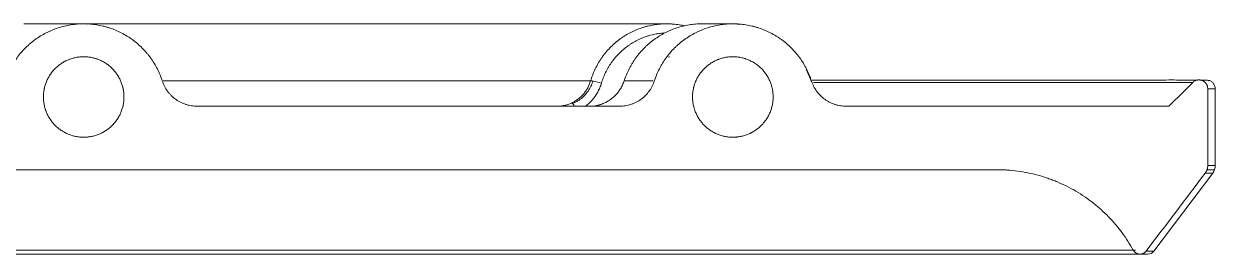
# Model space of a CAD drawing. Header units: millimetres. Extents: x -461 to 2810, y 2853 to 3908.
# Drawn here: x 1904.4 to 2002.1, y 3106.5 to 3125.4 of the extents above; entities that cross this region are included whole.
import ezdxf

# ---------------------------------------------------------------- set-up
doc = ezdxf.new("R2010")
doc.units = ezdxf.units.MM
doc.layers.add('粗实线层', color=7, linetype='Continuous', lineweight=35)

msp = doc.modelspace()

# ---------------------------------------------------------------- linework, layer by layer
at = {"layer": '粗实线层', "lineweight": 20}
for p, q in [((1909.364, 3125.437), (1909.357, 3125.437)), ((1962.574, 3125.437), (1962.57, 3125.437)), ((1915.795, 3120.752), (1915.798, 3120.752)), ((1969.007, 3120.752), (1969.01, 3120.752)), ((2000.258, 3120.622), (2000.259, 3120.622)), ((2001.494, 3120.111), (2001.494, 3120.111)), ((2001.494, 3120.111), (2001.494, 3113.807)), ((2002.102, 3113.807), (2002.102, 3120.207)), ((1918.65, 3118.674), (1953.281, 3118.674)), ((1971.862, 3118.674), (1998.305, 3118.674)), ((1984.208, 3113.467), (1771.005, 3113.467)), ((2001.431, 3113.467), (2002.043, 3113.467)), ((2002.102, 3113.807), (2001.496, 3113.807)), ((1997.073, 3106.794), (2001.897, 3113.196)), ((2001.897, 3113.196), (2001.288, 3113.196)), ((1603.596, 3106.541), (1995.94, 3106.541)), ((1995.56, 3106.871), (1798.902, 3106.871)), ((1996.566, 3106.541), (1995.94, 3106.541)), ((1996.45, 3106.794), (1997.073, 3106.794))]:
    msp.add_line(p, q, dxfattribs=at)
for centre, radius, start, end in [((2001.086, 3113.807), 1.016, 323, 0), ((1996.566, 3107.176), 0.635, 270, 323)]:
    msp.add_arc(centre, radius, start, end, dxfattribs=at)
for centre, major_axis, ratio, start_param, end_param in [((1951.636, 3120.506), (-0.767, 0.229), 0.12494, 4.542935, 6.021942), ((1949.658, 3118.209), (-0.336, 0.726), 0.207973, 5.307439, 6.169922)]:
    msp.add_ellipse(centre, major_axis=major_axis, ratio=ratio, start_param=start_param, end_param=end_param, dxfattribs=at)
for points, knots in [([(1902.924, 3120.752), (1902.979, 3120.922), (1903.102, 3121.257), (1903.251, 3121.581), (1903.352, 3121.78), (1903.373, 3121.82), (1903.415, 3121.899), (1903.479, 3122.016), (1903.546, 3122.131), (1903.685, 3122.358), (1903.882, 3122.652), (1904.209, 3123.067), (1904.48, 3123.36), (1904.639, 3123.517), (1904.703, 3123.578), (1904.736, 3123.609), (1904.834, 3123.7), (1904.901, 3123.759), (1905.103, 3123.932), (1905.381, 3124.151), (1905.821, 3124.445), (1906.13, 3124.618), (1906.367, 3124.739), (1906.447, 3124.778), (1906.569, 3124.834), (1906.61, 3124.852), (1906.692, 3124.888), (1906.733, 3124.906), (1906.939, 3124.991), (1907.271, 3125.113), (1907.781, 3125.257), (1908.127, 3125.326), (1908.39, 3125.367), (1908.478, 3125.379), (1908.654, 3125.4), (1908.743, 3125.409), (1909.011, 3125.43), (1909.188, 3125.437), (1909.543, 3125.436), (1909.896, 3125.422), (1910.421, 3125.36), (1910.769, 3125.29), (1911.029, 3125.228), (1911.116, 3125.205), (1911.288, 3125.156), (1911.373, 3125.13), (1911.626, 3125.048), (1911.957, 3124.925), (1912.438, 3124.703), (1912.747, 3124.53), (1912.974, 3124.39), (1913.049, 3124.342), (1913.16, 3124.268), (1913.197, 3124.242), (1913.27, 3124.191), (1913.307, 3124.165), (1913.486, 3124.034), (1913.764, 3123.814), (1914.152, 3123.455), (1914.392, 3123.195), (1914.565, 3122.992), (1914.649, 3122.889), (1914.731, 3122.783), (1914.784, 3122.712), (1914.811, 3122.676), (1914.942, 3122.495), (1915.139, 3122.199), (1915.397, 3121.737), (1915.618, 3121.255), (1915.74, 3120.922), (1915.795, 3120.752)], [0, 0, 0, 0, 0.03125, 0.0625, 0.0625, 0.070312, 0.070312, 0.078125, 0.09375, 0.09375, 0.125, 0.15625, 0.1875, 0.195313, 0.195313, 0.203125, 0.203125, 0.21875, 0.21875, 0.25, 0.28125, 0.3125, 0.3125, 0.328125, 0.328125, 0.335937, 0.335937, 0.34375, 0.34375, 0.375, 0.40625, 0.4375, 0.4375, 0.453125, 0.453125, 0.46875, 0.46875, 0.5, 0.5, 0.53125, 0.5625, 0.59375, 0.59375, 0.609375, 0.609375, 0.625, 0.625, 0.65625, 0.6875, 0.71875, 0.71875, 0.734375, 0.734375, 0.742188, 0.742188, 0.75, 0.75, 0.78125, 0.8125, 0.84375, 0.84375, 0.859375, 0.867188, 0.867188, 0.875, 0.875, 0.90625, 0.9375, 0.96875, 1, 1, 1, 1]), ([(1909.087, 3125.437), (1908.943, 3125.437), (1908.527, 3125.437), (1907.523, 3125.437), (1906.166, 3125.437), (1905.034, 3125.437), (1904.447, 3125.437)], [0, 0, 0, 0, 0.245652, 0.505516, 0.766523, 1, 1, 1, 1]), ([(1957.074, 3125.437), (1956.344, 3125.437), (1954.552, 3125.437), (1951.162, 3125.437), (1947.109, 3125.437), (1942.272, 3125.437), (1936.631, 3125.437), (1930.224, 3125.437), (1923.807, 3125.437), (1917.529, 3125.437), (1912.792, 3125.437), (1910.188, 3125.437), (1909.648, 3125.437)], [0, 0, 0, 0, 0.095671, 0.210526, 0.319961, 0.423972, 0.554146, 0.674447, 0.784749, 0.885215, 0.976375, 1, 1, 1, 1]), ([(1950.903, 3120.752), (1950.954, 3120.923), (1951.069, 3121.257), (1951.278, 3121.74), (1951.443, 3122.05), (1951.575, 3122.277), (1951.644, 3122.39), (1951.716, 3122.5), (1951.765, 3122.574), (1951.79, 3122.61), (1951.916, 3122.791), (1952.127, 3123.071), (1952.474, 3123.46), (1952.85, 3123.82), (1953.12, 3124.041), (1953.295, 3124.172), (1953.331, 3124.198), (1953.402, 3124.249), (1953.509, 3124.325), (1953.618, 3124.397), (1953.839, 3124.536), (1954.139, 3124.708), (1954.607, 3124.93), (1954.931, 3125.052), (1955.138, 3125.121), (1955.18, 3125.134), (1955.263, 3125.16), (1955.305, 3125.173), (1955.431, 3125.209), (1955.515, 3125.231), (1955.769, 3125.293), (1956.108, 3125.362), (1956.623, 3125.423), (1956.969, 3125.437), (1957.23, 3125.436), (1957.317, 3125.435), (1957.449, 3125.429), (1957.493, 3125.427), (1957.58, 3125.421), (1957.798, 3125.406), (1958.16, 3125.361), (1958.473, 3125.3), (1958.615, 3125.267)], [0, 0, 0, 0, 0.053076, 0.106151, 0.159227, 0.159227, 0.185765, 0.199034, 0.199034, 0.212303, 0.212303, 0.265379, 0.318454, 0.37153, 0.424606, 0.424606, 0.437875, 0.437875, 0.451144, 0.477682, 0.477682, 0.530757, 0.583833, 0.636909, 0.636909, 0.650178, 0.650178, 0.663447, 0.663447, 0.689985, 0.689985, 0.74306, 0.796136, 0.849212, 0.849212, 0.87575, 0.87575, 0.889019, 0.889019, 0.902288, 0.955363, 1, 1, 1, 1]), ([(1960.001, 3125.436), (1959.922, 3125.436), (1959.843, 3125.435), (1959.676, 3125.428), (1959.588, 3125.423), (1959.326, 3125.402), (1958.98, 3125.36), (1958.47, 3125.257), (1958.135, 3125.161), (1957.803, 3125.052), (1957.639, 3124.99), (1957.394, 3124.888), (1957.314, 3124.852), (1957.154, 3124.777), (1957.076, 3124.739), (1956.842, 3124.618), (1956.538, 3124.445), (1956.103, 3124.151), (1955.827, 3123.932), (1955.659, 3123.787), (1955.626, 3123.757), (1955.56, 3123.698), (1955.527, 3123.668), (1955.429, 3123.577), (1955.366, 3123.515), (1955.179, 3123.327), (1954.941, 3123.067), (1954.615, 3122.652), (1954.419, 3122.357), (1954.28, 3122.13), (1954.235, 3122.053), (1954.17, 3121.936), (1954.148, 3121.897), (1954.106, 3121.818), (1954.003, 3121.621), (1953.835, 3121.257), (1953.71, 3120.922), (1953.654, 3120.752)], [0, 0, 0, 0, 0.028426, 0.028426, 0.059767, 0.059767, 0.12245, 0.185132, 0.247814, 0.247814, 0.310496, 0.310496, 0.341837, 0.341837, 0.373178, 0.373178, 0.43586, 0.498543, 0.561225, 0.561225, 0.576895, 0.576895, 0.592566, 0.592566, 0.623907, 0.623907, 0.686589, 0.749271, 0.811953, 0.811953, 0.843295, 0.843295, 0.858965, 0.858965, 0.874636, 0.937318, 1, 1, 1, 1]), ([(1956.136, 3120.752), (1956.191, 3120.922), (1956.314, 3121.257), (1956.463, 3121.581), (1956.565, 3121.78), (1956.585, 3121.82), (1956.627, 3121.899), (1956.691, 3122.016), (1956.759, 3122.131), (1956.898, 3122.358), (1957.094, 3122.652), (1957.421, 3123.067), (1957.692, 3123.36), (1957.851, 3123.517), (1957.915, 3123.578), (1957.948, 3123.609), (1958.046, 3123.7), (1958.113, 3123.759), (1958.316, 3123.932), (1958.594, 3124.151), (1959.034, 3124.445), (1959.342, 3124.618), (1959.58, 3124.739), (1959.66, 3124.778), (1959.781, 3124.834), (1959.822, 3124.852), (1959.904, 3124.888), (1959.945, 3124.906), (1960.151, 3124.991), (1960.484, 3125.113), (1960.993, 3125.257), (1961.34, 3125.326), (1961.602, 3125.367), (1961.69, 3125.379), (1961.867, 3125.4), (1961.956, 3125.409), (1962.223, 3125.43), (1962.401, 3125.437), (1962.755, 3125.436), (1963.108, 3125.422), (1963.634, 3125.36), (1963.982, 3125.29), (1964.242, 3125.228), (1964.328, 3125.205), (1964.5, 3125.156), (1964.585, 3125.13), (1964.838, 3125.048), (1965.17, 3124.925), (1965.65, 3124.703), (1965.959, 3124.53), (1966.186, 3124.39), (1966.261, 3124.342), (1966.373, 3124.268), (1966.409, 3124.242), (1966.483, 3124.191), (1966.519, 3124.165), (1966.699, 3124.034), (1966.977, 3123.814), (1967.365, 3123.455), (1967.604, 3123.195), (1967.777, 3122.992), (1967.861, 3122.889), (1967.943, 3122.783), (1967.997, 3122.712), (1968.023, 3122.676), (1968.154, 3122.495), (1968.351, 3122.199), (1968.609, 3121.737), (1968.83, 3121.255), (1968.952, 3120.922), (1969.007, 3120.752)], [0, 0, 0, 0, 0.03125, 0.0625, 0.0625, 0.070312, 0.070312, 0.078125, 0.09375, 0.09375, 0.125, 0.15625, 0.1875, 0.195312, 0.195312, 0.203125, 0.203125, 0.21875, 0.21875, 0.25, 0.28125, 0.3125, 0.3125, 0.328125, 0.328125, 0.335937, 0.335937, 0.34375, 0.34375, 0.375, 0.40625, 0.4375, 0.4375, 0.453125, 0.453125, 0.46875, 0.46875, 0.5, 0.5, 0.53125, 0.5625, 0.59375, 0.59375, 0.609375, 0.609375, 0.625, 0.625, 0.65625, 0.6875, 0.71875, 0.71875, 0.734375, 0.734375, 0.742187, 0.742187, 0.75, 0.75, 0.78125, 0.8125, 0.84375, 0.84375, 0.859375, 0.867187, 0.867187, 0.875, 0.875, 0.90625, 0.9375, 0.96875, 1, 1, 1, 1]), ([(1956.935, 3124.681), (1956.904, 3124.679), (1956.721, 3124.666), (1956.388, 3124.627), (1956.088, 3124.567), (1955.864, 3124.512), (1955.79, 3124.492), (1955.678, 3124.46), (1955.641, 3124.449), (1955.567, 3124.427), (1955.384, 3124.368), (1955.061, 3124.246), (1954.648, 3124.051), (1954.383, 3123.899), (1954.188, 3123.777), (1954.092, 3123.713), (1953.997, 3123.647), (1953.934, 3123.602), (1953.903, 3123.579), (1953.748, 3123.463), (1953.509, 3123.268), (1953.177, 3122.951), (1952.872, 3122.607), (1952.685, 3122.361), (1952.574, 3122.201), (1952.552, 3122.169), (1952.509, 3122.104), (1952.446, 3122.006), (1952.385, 3121.907), (1952.268, 3121.706), (1952.124, 3121.433), (1951.939, 3121.007), (1951.838, 3120.712), (1951.793, 3120.562)], [0, 0, 0, 0, 0.01319, 0.078978, 0.144765, 0.144765, 0.177659, 0.177659, 0.194105, 0.194105, 0.210552, 0.27634, 0.342127, 0.407914, 0.407914, 0.440808, 0.457255, 0.457255, 0.473702, 0.473702, 0.539489, 0.605276, 0.671063, 0.736851, 0.736851, 0.753298, 0.753298, 0.769744, 0.802638, 0.802638, 0.868425, 0.934213, 1, 1, 1, 1]), ([(1906.054, 3119.436), (1906.054, 3119.545), (1906.065, 3119.762), (1906.097, 3119.977), (1906.124, 3120.11), (1906.129, 3120.137), (1906.141, 3120.19), (1906.16, 3120.269), (1906.182, 3120.348), (1906.229, 3120.502), (1906.302, 3120.705), (1906.394, 3120.9), (1906.471, 3121.043), (1906.498, 3121.09), (1906.54, 3121.16), (1906.554, 3121.183), (1906.583, 3121.229), (1906.598, 3121.252), (1906.673, 3121.364), (1906.802, 3121.537), (1907.019, 3121.776), (1907.18, 3121.922), (1907.348, 3122.06), (1907.436, 3122.124), (1907.615, 3122.244), (1907.8, 3122.354), (1908.019, 3122.458), (1908.145, 3122.508), (1908.196, 3122.528), (1908.221, 3122.537), (1908.298, 3122.564), (1908.35, 3122.581), (1908.505, 3122.628), (1908.714, 3122.68), (1908.927, 3122.712), (1909.088, 3122.728), (1909.169, 3122.733), (1909.251, 3122.736), (1909.305, 3122.738), (1909.332, 3122.738), (1909.468, 3122.738), (1909.576, 3122.732), (1909.791, 3122.711), (1910.003, 3122.679), (1910.239, 3122.62), (1910.369, 3122.579), (1910.42, 3122.562), (1910.446, 3122.553), (1910.523, 3122.525), (1910.573, 3122.506), (1910.723, 3122.444), (1910.918, 3122.351), (1911.102, 3122.241), (1911.237, 3122.151), (1911.281, 3122.119), (1911.368, 3122.055), (1911.411, 3122.021), (1911.537, 3121.917), (1911.697, 3121.772), (1911.914, 3121.533), (1912.042, 3121.359), (1912.118, 3121.246), (1912.133, 3121.223), (1912.162, 3121.177), (1912.205, 3121.108), (1912.244, 3121.037), (1912.321, 3120.894), (1912.412, 3120.7), (1912.485, 3120.497), (1912.532, 3120.342), (1912.546, 3120.289), (1912.566, 3120.21), (1912.573, 3120.184), (1912.584, 3120.13), (1912.59, 3120.104), (1912.616, 3119.971), (1912.648, 3119.757), (1912.658, 3119.543), (1912.658, 3119.327), (1912.653, 3119.219), (1912.639, 3119.083), (1912.636, 3119.056), (1912.63, 3119.002), (1912.619, 3118.922), (1912.605, 3118.842), (1912.573, 3118.683), (1912.521, 3118.475), (1912.448, 3118.272), (1912.386, 3118.122), (1912.364, 3118.072), (1912.317, 3117.973), (1912.293, 3117.925), (1912.216, 3117.782), (1912.105, 3117.597), (1911.977, 3117.424), (1911.874, 3117.299), (1911.821, 3117.238), (1911.766, 3117.178), (1911.728, 3117.139), (1911.709, 3117.119), (1911.613, 3117.023), (1911.452, 3116.878), (1911.193, 3116.686), (1910.985, 3116.561), (1910.864, 3116.498), (1910.816, 3116.474), (1910.791, 3116.462), (1910.717, 3116.427), (1910.668, 3116.405), (1910.518, 3116.343), (1910.315, 3116.271), (1910.106, 3116.218), (1909.947, 3116.187), (1909.867, 3116.173), (1909.786, 3116.162), (1909.732, 3116.155), (1909.705, 3116.152), (1909.57, 3116.139), (1909.354, 3116.129), (1909.032, 3116.145), (1908.818, 3116.176), (1908.658, 3116.208), (1908.605, 3116.22), (1908.5, 3116.247), (1908.448, 3116.261), (1908.292, 3116.308), (1908.09, 3116.381), (1907.895, 3116.473), (1907.752, 3116.549), (1907.705, 3116.576), (1907.635, 3116.618), (1907.612, 3116.632), (1907.566, 3116.661), (1907.543, 3116.676), (1907.43, 3116.752), (1907.257, 3116.88), (1907.018, 3117.097), (1906.873, 3117.257), (1906.786, 3117.362), (1906.769, 3117.384), (1906.736, 3117.427), (1906.686, 3117.491), (1906.64, 3117.558), (1906.55, 3117.692), (1906.439, 3117.877), (1906.347, 3118.072), (1906.285, 3118.222), (1906.265, 3118.272), (1906.238, 3118.349), (1906.229, 3118.375), (1906.212, 3118.427), (1906.204, 3118.453), (1906.165, 3118.582), (1906.112, 3118.791), (1906.081, 3119.004), (1906.059, 3119.219), (1906.054, 3119.327), (1906.054, 3119.436)], [0, 0, 0, 0, 0.015625, 0.03125, 0.03125, 0.035156, 0.035156, 0.039063, 0.046875, 0.046875, 0.0625, 0.078125, 0.078125, 0.085938, 0.085938, 0.089844, 0.089844, 0.09375, 0.09375, 0.109375, 0.125, 0.140625, 0.140625, 0.15625, 0.15625, 0.171875, 0.1875, 0.191406, 0.191406, 0.195313, 0.195313, 0.203125, 0.203125, 0.21875, 0.234375, 0.234375, 0.242188, 0.246094, 0.246094, 0.25, 0.25, 0.265625, 0.265625, 0.28125, 0.296875, 0.300781, 0.300781, 0.304688, 0.304688, 0.3125, 0.3125, 0.328125, 0.34375, 0.34375, 0.351563, 0.351563, 0.359375, 0.359375, 0.375, 0.390625, 0.40625, 0.40625, 0.410156, 0.410156, 0.414063, 0.421875, 0.421875, 0.4375, 0.453125, 0.453125, 0.460938, 0.460938, 0.464844, 0.464844, 0.46875, 0.46875, 0.484375, 0.5, 0.5, 0.515625, 0.515625, 0.519531, 0.519531, 0.523438, 0.53125, 0.53125, 0.546875, 0.5625, 0.5625, 0.570313, 0.570313, 0.578125, 0.578125, 0.59375, 0.609375, 0.609375, 0.617188, 0.621094, 0.621094, 0.625, 0.625, 0.640625, 0.65625, 0.671875, 0.675781, 0.675781, 0.679688, 0.679688, 0.6875, 0.6875, 0.703125, 0.71875, 0.71875, 0.726563, 0.730469, 0.730469, 0.734375, 0.734375, 0.75, 0.765625, 0.78125, 0.78125, 0.789063, 0.789063, 0.796875, 0.796875, 0.8125, 0.828125, 0.828125, 0.835938, 0.835938, 0.839844, 0.839844, 0.84375, 0.84375, 0.859375, 0.875, 0.890625, 0.890625, 0.894531, 0.894531, 0.898438, 0.90625, 0.90625, 0.921875, 0.9375, 0.9375, 0.945313, 0.945313, 0.949219, 0.949219, 0.953125, 0.953125, 0.96875, 0.984375, 0.984375, 1, 1, 1, 1]), ([(1906.054, 3119.436), (1906.054, 3119.327), (1906.059, 3119.219), (1906.081, 3119.004), (1906.112, 3118.791), (1906.165, 3118.582), (1906.204, 3118.453), (1906.212, 3118.427), (1906.229, 3118.375), (1906.238, 3118.349), (1906.265, 3118.272), (1906.285, 3118.222), (1906.347, 3118.072), (1906.439, 3117.877), (1906.55, 3117.692), (1906.64, 3117.558), (1906.686, 3117.491), (1906.736, 3117.427), (1906.769, 3117.384), (1906.786, 3117.362), (1906.873, 3117.257), (1907.018, 3117.097), (1907.257, 3116.88), (1907.43, 3116.752), (1907.543, 3116.676), (1907.566, 3116.661), (1907.612, 3116.632), (1907.635, 3116.618), (1907.705, 3116.576), (1907.752, 3116.549), (1907.895, 3116.473), (1908.09, 3116.381), (1908.292, 3116.308), (1908.448, 3116.261), (1908.5, 3116.247), (1908.605, 3116.22), (1908.658, 3116.208), (1908.818, 3116.176), (1909.032, 3116.145), (1909.354, 3116.129), (1909.57, 3116.139), (1909.705, 3116.152), (1909.732, 3116.155), (1909.786, 3116.162), (1909.867, 3116.173), (1909.947, 3116.187), (1910.106, 3116.218), (1910.315, 3116.271), (1910.518, 3116.343), (1910.668, 3116.405), (1910.717, 3116.427), (1910.791, 3116.462), (1910.816, 3116.474), (1910.864, 3116.498), (1910.985, 3116.561), (1911.193, 3116.686), (1911.452, 3116.878), (1911.613, 3117.023), (1911.709, 3117.119), (1911.728, 3117.139), (1911.766, 3117.178), (1911.821, 3117.238), (1911.874, 3117.299), (1911.977, 3117.424), (1912.105, 3117.597), (1912.216, 3117.782), (1912.293, 3117.925), (1912.317, 3117.973), (1912.364, 3118.072), (1912.386, 3118.122), (1912.448, 3118.272), (1912.521, 3118.475), (1912.573, 3118.683), (1912.605, 3118.842), (1912.619, 3118.922), (1912.63, 3119.002), (1912.636, 3119.056), (1912.639, 3119.083), (1912.653, 3119.219), (1912.658, 3119.327), (1912.658, 3119.543), (1912.648, 3119.757), (1912.616, 3119.971), (1912.59, 3120.104), (1912.584, 3120.13), (1912.573, 3120.184), (1912.566, 3120.21), (1912.546, 3120.289), (1912.532, 3120.342), (1912.485, 3120.497), (1912.412, 3120.7), (1912.321, 3120.894), (1912.244, 3121.037), (1912.205, 3121.108), (1912.162, 3121.177), (1912.133, 3121.223), (1912.118, 3121.246), (1912.042, 3121.359), (1911.914, 3121.533), (1911.697, 3121.772), (1911.537, 3121.917), (1911.411, 3122.021), (1911.368, 3122.055), (1911.281, 3122.119), (1911.237, 3122.151), (1911.102, 3122.241), (1910.918, 3122.351), (1910.723, 3122.444), (1910.573, 3122.506), (1910.523, 3122.525), (1910.446, 3122.553), (1910.42, 3122.562), (1910.369, 3122.579), (1910.239, 3122.62), (1910.003, 3122.679), (1909.791, 3122.711), (1909.576, 3122.732), (1909.468, 3122.738), (1909.332, 3122.738), (1909.305, 3122.738), (1909.251, 3122.736), (1909.169, 3122.733), (1909.088, 3122.728), (1908.927, 3122.712), (1908.714, 3122.68), (1908.505, 3122.628), (1908.35, 3122.581), (1908.298, 3122.564), (1908.221, 3122.537), (1908.196, 3122.528), (1908.145, 3122.508), (1908.019, 3122.458), (1907.8, 3122.354), (1907.615, 3122.244), (1907.436, 3122.124), (1907.348, 3122.06), (1907.18, 3121.922), (1907.019, 3121.776), (1906.802, 3121.537), (1906.673, 3121.364), (1906.598, 3121.252), (1906.583, 3121.229), (1906.554, 3121.183), (1906.54, 3121.16), (1906.498, 3121.09), (1906.471, 3121.043), (1906.394, 3120.9), (1906.302, 3120.705), (1906.229, 3120.502), (1906.182, 3120.348), (1906.16, 3120.269), (1906.141, 3120.19), (1906.129, 3120.137), (1906.124, 3120.11), (1906.097, 3119.977), (1906.065, 3119.762), (1906.054, 3119.545), (1906.054, 3119.436)], [0, 0, 0, 0, 0.015625, 0.015625, 0.03125, 0.046875, 0.046875, 0.050781, 0.050781, 0.054687, 0.054687, 0.0625, 0.0625, 0.078125, 0.09375, 0.09375, 0.101562, 0.105469, 0.105469, 0.109375, 0.109375, 0.125, 0.140625, 0.15625, 0.15625, 0.160156, 0.160156, 0.164062, 0.164062, 0.171875, 0.171875, 0.1875, 0.203125, 0.203125, 0.210937, 0.210937, 0.21875, 0.21875, 0.234375, 0.25, 0.265625, 0.265625, 0.269531, 0.269531, 0.273437, 0.28125, 0.28125, 0.296875, 0.3125, 0.3125, 0.320312, 0.320312, 0.324219, 0.324219, 0.328125, 0.34375, 0.359375, 0.375, 0.375, 0.378906, 0.378906, 0.382812, 0.390625, 0.390625, 0.40625, 0.421875, 0.421875, 0.429687, 0.429687, 0.4375, 0.4375, 0.453125, 0.46875, 0.46875, 0.476562, 0.480469, 0.480469, 0.484375, 0.484375, 0.5, 0.5, 0.515625, 0.53125, 0.53125, 0.535156, 0.535156, 0.539062, 0.539062, 0.546875, 0.546875, 0.5625, 0.578125, 0.578125, 0.585937, 0.589844, 0.589844, 0.59375, 0.59375, 0.609375, 0.625, 0.640625, 0.640625, 0.648437, 0.648437, 0.65625, 0.65625, 0.671875, 0.6875, 0.6875, 0.695312, 0.695312, 0.699219, 0.699219, 0.703125, 0.71875, 0.734375, 0.734375, 0.75, 0.75, 0.753906, 0.753906, 0.757812, 0.765625, 0.765625, 0.78125, 0.796875, 0.796875, 0.804687, 0.804687, 0.808594, 0.808594, 0.8125, 0.828125, 0.84375, 0.84375, 0.859375, 0.859375, 0.875, 0.890625, 0.90625, 0.90625, 0.910156, 0.910156, 0.914062, 0.914062, 0.921875, 0.921875, 0.9375, 0.953125, 0.953125, 0.960937, 0.964844, 0.964844, 0.96875, 0.96875, 0.984375, 1, 1, 1, 1]), ([(1959.262, 3119.436), (1959.262, 3119.545), (1959.273, 3119.762), (1959.305, 3119.977), (1959.332, 3120.11), (1959.338, 3120.137), (1959.35, 3120.19), (1959.368, 3120.269), (1959.39, 3120.348), (1959.437, 3120.502), (1959.51, 3120.705), (1959.602, 3120.9), (1959.679, 3121.043), (1959.706, 3121.09), (1959.748, 3121.16), (1959.762, 3121.183), (1959.791, 3121.229), (1959.806, 3121.252), (1959.882, 3121.364), (1960.01, 3121.537), (1960.227, 3121.776), (1960.388, 3121.922), (1960.557, 3122.06), (1960.644, 3122.124), (1960.823, 3122.244), (1961.008, 3122.354), (1961.227, 3122.458), (1961.353, 3122.508), (1961.404, 3122.528), (1961.43, 3122.537), (1961.507, 3122.564), (1961.558, 3122.581), (1961.713, 3122.628), (1961.923, 3122.68), (1962.135, 3122.712), (1962.297, 3122.728), (1962.377, 3122.733), (1962.459, 3122.736), (1962.513, 3122.738), (1962.541, 3122.738), (1962.677, 3122.738), (1962.785, 3122.732), (1962.999, 3122.711), (1963.212, 3122.679), (1963.447, 3122.62), (1963.577, 3122.579), (1963.629, 3122.562), (1963.654, 3122.553), (1963.731, 3122.525), (1963.782, 3122.506), (1963.931, 3122.444), (1964.126, 3122.351), (1964.31, 3122.241), (1964.445, 3122.151), (1964.489, 3122.119), (1964.577, 3122.055), (1964.62, 3122.021), (1964.746, 3121.917), (1964.905, 3121.772), (1965.122, 3121.533), (1965.251, 3121.359), (1965.326, 3121.246), (1965.341, 3121.223), (1965.37, 3121.177), (1965.413, 3121.108), (1965.453, 3121.037), (1965.529, 3120.894), (1965.621, 3120.7), (1965.693, 3120.497), (1965.74, 3120.342), (1965.755, 3120.289), (1965.774, 3120.21), (1965.781, 3120.184), (1965.793, 3120.13), (1965.798, 3120.104), (1965.825, 3119.971), (1965.856, 3119.757), (1965.866, 3119.543), (1965.866, 3119.327), (1965.861, 3119.219), (1965.848, 3119.083), (1965.845, 3119.056), (1965.838, 3119.002), (1965.827, 3118.922), (1965.813, 3118.842), (1965.781, 3118.683), (1965.729, 3118.475), (1965.656, 3118.272), (1965.594, 3118.122), (1965.572, 3118.072), (1965.525, 3117.973), (1965.501, 3117.925), (1965.424, 3117.782), (1965.313, 3117.597), (1965.185, 3117.424), (1965.082, 3117.299), (1965.029, 3117.238), (1964.974, 3117.178), (1964.936, 3117.139), (1964.917, 3117.119), (1964.821, 3117.023), (1964.66, 3116.878), (1964.401, 3116.686), (1964.193, 3116.561), (1964.072, 3116.498), (1964.024, 3116.474), (1963.999, 3116.462), (1963.925, 3116.427), (1963.876, 3116.405), (1963.726, 3116.343), (1963.523, 3116.271), (1963.314, 3116.218), (1963.156, 3116.187), (1963.076, 3116.173), (1962.995, 3116.162), (1962.941, 3116.155), (1962.914, 3116.152), (1962.778, 3116.139), (1962.562, 3116.129), (1962.24, 3116.145), (1962.026, 3116.176), (1961.867, 3116.208), (1961.813, 3116.22), (1961.708, 3116.247), (1961.656, 3116.261), (1961.501, 3116.308), (1961.298, 3116.381), (1961.103, 3116.473), (1960.96, 3116.549), (1960.913, 3116.576), (1960.843, 3116.618), (1960.82, 3116.632), (1960.774, 3116.661), (1960.751, 3116.676), (1960.639, 3116.752), (1960.465, 3116.88), (1960.226, 3117.097), (1960.081, 3117.257), (1959.995, 3117.362), (1959.978, 3117.384), (1959.944, 3117.427), (1959.895, 3117.491), (1959.848, 3117.558), (1959.758, 3117.692), (1959.648, 3117.877), (1959.555, 3118.072), (1959.493, 3118.222), (1959.474, 3118.272), (1959.446, 3118.349), (1959.437, 3118.375), (1959.42, 3118.427), (1959.412, 3118.453), (1959.373, 3118.582), (1959.321, 3118.791), (1959.289, 3119.004), (1959.268, 3119.219), (1959.262, 3119.327), (1959.262, 3119.436)], [0, 0, 0, 0, 0.015625, 0.03125, 0.03125, 0.035156, 0.035156, 0.039063, 0.046875, 0.046875, 0.0625, 0.078125, 0.078125, 0.085938, 0.085938, 0.089844, 0.089844, 0.09375, 0.09375, 0.109375, 0.125, 0.140625, 0.140625, 0.15625, 0.15625, 0.171875, 0.1875, 0.191406, 0.191406, 0.195313, 0.195313, 0.203125, 0.203125, 0.21875, 0.234375, 0.234375, 0.242188, 0.246094, 0.246094, 0.25, 0.25, 0.265625, 0.265625, 0.28125, 0.296875, 0.300781, 0.300781, 0.304688, 0.304688, 0.3125, 0.3125, 0.328125, 0.34375, 0.34375, 0.351563, 0.351563, 0.359375, 0.359375, 0.375, 0.390625, 0.40625, 0.40625, 0.410156, 0.410156, 0.414063, 0.421875, 0.421875, 0.4375, 0.453125, 0.453125, 0.460938, 0.460938, 0.464844, 0.464844, 0.46875, 0.46875, 0.484375, 0.5, 0.5, 0.515625, 0.515625, 0.519531, 0.519531, 0.523438, 0.53125, 0.53125, 0.546875, 0.5625, 0.5625, 0.570313, 0.570313, 0.578125, 0.578125, 0.59375, 0.609375, 0.609375, 0.617188, 0.621094, 0.621094, 0.625, 0.625, 0.640625, 0.65625, 0.671875, 0.675781, 0.675781, 0.679688, 0.679688, 0.6875, 0.6875, 0.703125, 0.71875, 0.71875, 0.726563, 0.730469, 0.730469, 0.734375, 0.734375, 0.75, 0.765625, 0.78125, 0.78125, 0.789063, 0.789063, 0.796875, 0.796875, 0.8125, 0.828125, 0.828125, 0.835938, 0.835938, 0.839844, 0.839844, 0.84375, 0.84375, 0.859375, 0.875, 0.890625, 0.890625, 0.894531, 0.894531, 0.898438, 0.90625, 0.90625, 0.921875, 0.9375, 0.9375, 0.945313, 0.945313, 0.949219, 0.949219, 0.953125, 0.953125, 0.96875, 0.984375, 0.984375, 1, 1, 1, 1]), ([(1959.262, 3119.436), (1959.262, 3119.327), (1959.268, 3119.219), (1959.289, 3119.004), (1959.321, 3118.791), (1959.373, 3118.582), (1959.412, 3118.453), (1959.42, 3118.427), (1959.437, 3118.375), (1959.446, 3118.349), (1959.474, 3118.272), (1959.493, 3118.222), (1959.555, 3118.072), (1959.648, 3117.877), (1959.758, 3117.692), (1959.848, 3117.558), (1959.895, 3117.491), (1959.944, 3117.427), (1959.978, 3117.384), (1959.995, 3117.362), (1960.081, 3117.257), (1960.226, 3117.097), (1960.465, 3116.88), (1960.639, 3116.752), (1960.751, 3116.676), (1960.774, 3116.661), (1960.82, 3116.632), (1960.843, 3116.618), (1960.913, 3116.576), (1960.96, 3116.549), (1961.103, 3116.473), (1961.298, 3116.381), (1961.501, 3116.308), (1961.656, 3116.261), (1961.708, 3116.247), (1961.813, 3116.22), (1961.867, 3116.208), (1962.026, 3116.176), (1962.24, 3116.145), (1962.562, 3116.129), (1962.778, 3116.139), (1962.914, 3116.152), (1962.941, 3116.155), (1962.995, 3116.162), (1963.076, 3116.173), (1963.156, 3116.187), (1963.314, 3116.218), (1963.523, 3116.271), (1963.726, 3116.343), (1963.876, 3116.405), (1963.925, 3116.427), (1963.999, 3116.462), (1964.024, 3116.474), (1964.072, 3116.498), (1964.193, 3116.561), (1964.401, 3116.686), (1964.66, 3116.878), (1964.821, 3117.023), (1964.917, 3117.119), (1964.936, 3117.139), (1964.974, 3117.178), (1965.029, 3117.238), (1965.082, 3117.299), (1965.185, 3117.424), (1965.313, 3117.597), (1965.424, 3117.782), (1965.501, 3117.925), (1965.525, 3117.973), (1965.572, 3118.072), (1965.594, 3118.122), (1965.656, 3118.272), (1965.729, 3118.475), (1965.781, 3118.683), (1965.813, 3118.842), (1965.827, 3118.922), (1965.838, 3119.002), (1965.845, 3119.056), (1965.848, 3119.083), (1965.861, 3119.219), (1965.866, 3119.327), (1965.866, 3119.543), (1965.856, 3119.757), (1965.825, 3119.971), (1965.798, 3120.104), (1965.793, 3120.13), (1965.781, 3120.184), (1965.774, 3120.21), (1965.755, 3120.289), (1965.74, 3120.342), (1965.693, 3120.497), (1965.621, 3120.7), (1965.529, 3120.894), (1965.453, 3121.037), (1965.413, 3121.108), (1965.37, 3121.177), (1965.341, 3121.223), (1965.326, 3121.246), (1965.251, 3121.359), (1965.122, 3121.533), (1964.905, 3121.772), (1964.746, 3121.917), (1964.62, 3122.021), (1964.577, 3122.055), (1964.489, 3122.119), (1964.445, 3122.151), (1964.31, 3122.241), (1964.126, 3122.351), (1963.931, 3122.444), (1963.782, 3122.506), (1963.731, 3122.525), (1963.654, 3122.553), (1963.629, 3122.562), (1963.577, 3122.579), (1963.447, 3122.62), (1963.212, 3122.679), (1962.999, 3122.711), (1962.785, 3122.732), (1962.677, 3122.738), (1962.541, 3122.738), (1962.513, 3122.738), (1962.459, 3122.736), (1962.377, 3122.733), (1962.297, 3122.728), (1962.135, 3122.712), (1961.923, 3122.68), (1961.713, 3122.628), (1961.558, 3122.581), (1961.507, 3122.564), (1961.43, 3122.537), (1961.404, 3122.528), (1961.353, 3122.508), (1961.227, 3122.458), (1961.008, 3122.354), (1960.823, 3122.244), (1960.644, 3122.124), (1960.557, 3122.06), (1960.388, 3121.922), (1960.227, 3121.776), (1960.01, 3121.537), (1959.882, 3121.364), (1959.806, 3121.252), (1959.791, 3121.229), (1959.762, 3121.183), (1959.748, 3121.16), (1959.706, 3121.09), (1959.679, 3121.043), (1959.602, 3120.9), (1959.51, 3120.705), (1959.437, 3120.502), (1959.39, 3120.348), (1959.368, 3120.269), (1959.35, 3120.19), (1959.338, 3120.137), (1959.332, 3120.11), (1959.305, 3119.977), (1959.273, 3119.762), (1959.262, 3119.545), (1959.262, 3119.436)], [0, 0, 0, 0, 0.015625, 0.015625, 0.03125, 0.046875, 0.046875, 0.050781, 0.050781, 0.054687, 0.054687, 0.0625, 0.0625, 0.078125, 0.09375, 0.09375, 0.101562, 0.105469, 0.105469, 0.109375, 0.109375, 0.125, 0.140625, 0.15625, 0.15625, 0.160156, 0.160156, 0.164062, 0.164062, 0.171875, 0.171875, 0.1875, 0.203125, 0.203125, 0.210937, 0.210937, 0.21875, 0.21875, 0.234375, 0.25, 0.265625, 0.265625, 0.269531, 0.269531, 0.273437, 0.28125, 0.28125, 0.296875, 0.3125, 0.3125, 0.320312, 0.320312, 0.324219, 0.324219, 0.328125, 0.34375, 0.359375, 0.375, 0.375, 0.378906, 0.378906, 0.382812, 0.390625, 0.390625, 0.40625, 0.421875, 0.421875, 0.429687, 0.429687, 0.4375, 0.4375, 0.453125, 0.46875, 0.46875, 0.476562, 0.480469, 0.480469, 0.484375, 0.484375, 0.5, 0.5, 0.515625, 0.53125, 0.53125, 0.535156, 0.535156, 0.539062, 0.539062, 0.546875, 0.546875, 0.5625, 0.578125, 0.578125, 0.585937, 0.589844, 0.589844, 0.59375, 0.59375, 0.609375, 0.625, 0.640625, 0.640625, 0.648437, 0.648437, 0.65625, 0.65625, 0.671875, 0.6875, 0.6875, 0.695312, 0.695312, 0.699219, 0.699219, 0.703125, 0.71875, 0.734375, 0.734375, 0.75, 0.75, 0.753906, 0.753906, 0.757812, 0.765625, 0.765625, 0.78125, 0.796875, 0.796875, 0.804687, 0.804687, 0.808594, 0.808594, 0.8125, 0.828125, 0.84375, 0.84375, 0.859375, 0.859375, 0.875, 0.890625, 0.90625, 0.90625, 0.910156, 0.910156, 0.914062, 0.914062, 0.921875, 0.921875, 0.9375, 0.953125, 0.953125, 0.960937, 0.964844, 0.964844, 0.96875, 0.96875, 0.984375, 1, 1, 1, 1]), ([(1915.795, 3120.752), (1915.844, 3120.601), (1915.904, 3120.456), (1916.045, 3120.177), (1916.127, 3120.043), (1916.243, 3119.883), (1916.267, 3119.851), (1916.316, 3119.789), (1916.391, 3119.697), (1916.47, 3119.611), (1916.636, 3119.445), (1916.755, 3119.343), (1916.914, 3119.227), (1916.947, 3119.204), (1917.012, 3119.16), (1917.046, 3119.139), (1917.147, 3119.077), (1917.215, 3119.038), (1917.424, 3118.931), (1917.569, 3118.871), (1917.756, 3118.81), (1917.793, 3118.799), (1917.869, 3118.777), (1917.908, 3118.767), (1918.023, 3118.739), (1918.101, 3118.724), (1918.334, 3118.687), (1918.491, 3118.674), (1918.65, 3118.674)], [0, 0, 0, 0, 0.125, 0.125, 0.25, 0.25, 0.28125, 0.28125, 0.3125, 0.375, 0.375, 0.5, 0.5, 0.53125, 0.53125, 0.5625, 0.5625, 0.625, 0.625, 0.75, 0.75, 0.78125, 0.78125, 0.8125, 0.8125, 0.875, 0.875, 1, 1, 1, 1]), ([(1915.86, 3120.752), (1916.548, 3120.752), (1917.228, 3120.752), (1919.193, 3120.752), (1920.458, 3120.752), (1922.318, 3120.752), (1922.931, 3120.752), (1923.842, 3120.752), (1924.294, 3120.752), (1924.743, 3120.752), (1925.042, 3120.752), (1925.191, 3120.752), (1926.526, 3120.752), (1927.679, 3120.752), (1929.916, 3120.752), (1931.001, 3120.752), (1933.104, 3120.752), (1935.141, 3120.752), (1937.045, 3120.752), (1938.882, 3120.752), (1939.768, 3120.752), (1941.473, 3120.752), (1943.113, 3120.752), (1944.621, 3120.752), (1946.063, 3120.752), (1946.75, 3120.752), (1947.568, 3120.752), (1947.81, 3120.752), (1948.047, 3120.752), (1948.204, 3120.752), (1948.282, 3120.752), (1948.67, 3120.752), (1948.971, 3120.752), (1949.846, 3120.752), (1950.392, 3120.752), (1950.903, 3120.752)], [0, 0, 0, 0, 0.041668, 0.041668, 0.121529, 0.121529, 0.161459, 0.161459, 0.181424, 0.191407, 0.191407, 0.20139, 0.20139, 0.281251, 0.281251, 0.361112, 0.361112, 0.440973, 0.520834, 0.520834, 0.600695, 0.600695, 0.680556, 0.760417, 0.760417, 0.840278, 0.840278, 0.860243, 0.870226, 0.870226, 0.880208, 0.880208, 0.920139, 0.920139, 1, 1, 1, 1]), ([(1949.342, 3118.939), (1949.436, 3118.982), (1949.527, 3119.03), (1949.659, 3119.109), (1949.703, 3119.137), (1949.767, 3119.18), (1949.788, 3119.195), (1949.83, 3119.225), (1949.933, 3119.301), (1950.109, 3119.449), (1950.25, 3119.596), (1950.35, 3119.713), (1950.383, 3119.753), (1950.446, 3119.834), (1950.476, 3119.876), (1950.564, 3120.004), (1950.672, 3120.179), (1950.76, 3120.364), (1950.838, 3120.555), (1950.873, 3120.652), (1950.903, 3120.752)], [0, 0, 0, 0, 0.125, 0.125, 0.1875, 0.1875, 0.21875, 0.21875, 0.25, 0.375, 0.5, 0.5, 0.5625, 0.5625, 0.625, 0.625, 0.75, 0.875, 0.875, 1, 1, 1, 1]), ([(1951.093, 3120.739), (1951.003, 3120.442), (1950.871, 3120.168), (1950.518, 3119.659), (1950.303, 3119.435), (1949.933, 3119.157), (1949.801, 3119.073), (1949.587, 3118.961), (1949.507, 3118.924), (1949.425, 3118.89)], [0, 0, 0, 0, 0.355385, 0.355385, 0.715934, 0.715934, 0.896209, 0.896209, 1, 1, 1, 1]), ([(1951.793, 3120.562), (1951.755, 3120.435), (1951.711, 3120.312), (1951.611, 3120.071), (1951.555, 3119.954), (1951.43, 3119.725), (1951.362, 3119.614), (1951.269, 3119.48), (1951.25, 3119.453), (1951.212, 3119.4), (1951.153, 3119.321), (1951.091, 3119.246), (1950.964, 3119.098), (1950.785, 3118.911), (1950.588, 3118.745), (1950.484, 3118.666), (1950.483, 3118.666), (1950.483, 3118.665)], [0, 0, 0, 0, 0.166549, 0.166549, 0.333097, 0.333097, 0.499646, 0.499646, 0.541283, 0.541283, 0.582921, 0.666195, 0.666195, 0.832744, 0.999292, 0.999292, 1, 1, 1, 1]), ([(1953.654, 3120.752), (1953.617, 3120.64), (1953.53, 3120.421), (1953.419, 3120.214), (1953.326, 3120.063), (1953.294, 3120.013), (1953.227, 3119.917), (1953.192, 3119.869), (1953.083, 3119.731), (1953.006, 3119.644), (1952.842, 3119.478), (1952.756, 3119.4), (1952.641, 3119.308), (1952.618, 3119.29), (1952.571, 3119.255), (1952.5, 3119.203), (1952.427, 3119.154), (1952.28, 3119.062), (1952.178, 3119.006), (1951.969, 3118.907), (1951.861, 3118.864), (1951.751, 3118.826)], [0, 0, 0, 0, 0.125, 0.25, 0.25, 0.3125, 0.3125, 0.375, 0.375, 0.5, 0.5, 0.625, 0.625, 0.65625, 0.65625, 0.6875, 0.75, 0.75, 0.875, 0.875, 1, 1, 1, 1]), ([(1953.281, 3118.674), (1953.44, 3118.674), (1953.597, 3118.687), (1953.906, 3118.735), (1954.058, 3118.772), (1954.246, 3118.833), (1954.284, 3118.846), (1954.358, 3118.873), (1954.468, 3118.917), (1954.575, 3118.966), (1954.784, 3119.073), (1954.917, 3119.154), (1955.077, 3119.27), (1955.108, 3119.294), (1955.17, 3119.343), (1955.201, 3119.368), (1955.291, 3119.445), (1955.349, 3119.499), (1955.515, 3119.665), (1955.616, 3119.784), (1955.732, 3119.943), (1955.754, 3119.975), (1955.798, 3120.041), (1955.82, 3120.074), (1955.882, 3120.176), (1955.92, 3120.245), (1956.027, 3120.455), (1956.087, 3120.601), (1956.136, 3120.752)], [0, 0, 0, 0, 0.125, 0.125, 0.25, 0.25, 0.28125, 0.28125, 0.3125, 0.375, 0.375, 0.5, 0.5, 0.53125, 0.53125, 0.5625, 0.5625, 0.625, 0.625, 0.75, 0.75, 0.78125, 0.78125, 0.8125, 0.8125, 0.875, 0.875, 1, 1, 1, 1]), ([(1953.654, 3120.752), (1953.888, 3120.752), (1954.105, 3120.752), (1954.355, 3120.752), (1954.405, 3120.752), (1954.501, 3120.752), (1954.548, 3120.752), (1954.686, 3120.752), (1954.774, 3120.752), (1955.192, 3120.752), (1955.46, 3120.752), (1955.833, 3120.752), (1955.957, 3120.752), (1956.036, 3120.752)], [0, 0, 0, 0, 0.176149, 0.176149, 0.220187, 0.220187, 0.264224, 0.264224, 0.352299, 0.352299, 0.704598, 0.704598, 1, 1, 1, 1]), ([(1969.007, 3120.752), (1969.056, 3120.601), (1969.116, 3120.456), (1969.257, 3120.177), (1969.339, 3120.043), (1969.455, 3119.883), (1969.479, 3119.851), (1969.528, 3119.789), (1969.603, 3119.697), (1969.682, 3119.611), (1969.848, 3119.445), (1969.967, 3119.343), (1970.126, 3119.227), (1970.159, 3119.204), (1970.224, 3119.16), (1970.258, 3119.139), (1970.359, 3119.077), (1970.427, 3119.038), (1970.637, 3118.931), (1970.781, 3118.871), (1970.968, 3118.81), (1971.005, 3118.799), (1971.081, 3118.777), (1971.12, 3118.767), (1971.235, 3118.739), (1971.313, 3118.724), (1971.546, 3118.687), (1971.703, 3118.674), (1971.862, 3118.674)], [0, 0, 0, 0, 0.125, 0.125, 0.25, 0.25, 0.28125, 0.28125, 0.3125, 0.375, 0.375, 0.5, 0.5, 0.53125, 0.53125, 0.5625, 0.5625, 0.625, 0.625, 0.75, 0.75, 0.78125, 0.78125, 0.8125, 0.8125, 0.875, 0.875, 1, 1, 1, 1]), ([(2000.672, 3120.817), (2000.532, 3120.819), (2000.173, 3120.822), (1999.53, 3120.826), (1998.728, 3120.828), (1997.851, 3120.827), (1996.818, 3120.827), (1995.136, 3120.827), (1992.525, 3120.827), (1988.614, 3120.827), (1983.717, 3120.827), (1977.692, 3120.827), (1972.459, 3120.827), (1969.463, 3120.827), (1969.064, 3120.827)], [0, 0, 0, 0, 0.044215, 0.102471, 0.150933, 0.20341, 0.255722, 0.308901, 0.432312, 0.556192, 0.680072, 0.828718, 0.977364, 1, 1, 1, 1]), ([(2000.269, 3120.622), (2000.16, 3120.622), (1999.746, 3120.622), (1998.764, 3120.622), (1997.069, 3120.622), (1994.896, 3120.622), (1992.251, 3120.622), (1989.14, 3120.622), (1985.571, 3120.622), (1981.552, 3120.622), (1977.093, 3120.622), (1972.912, 3120.622), (1970.19, 3120.622), (1969.184, 3120.622)], [0, 0, 0, 0, 0.042826, 0.142886, 0.242946, 0.343006, 0.443066, 0.543126, 0.643186, 0.743246, 0.843306, 0.943366, 1, 1, 1, 1]), ([(2000.258, 3120.622), (2000.283, 3120.647), (2000.337, 3120.693), (2000.397, 3120.731), (2000.444, 3120.756), (2000.46, 3120.764), (2000.493, 3120.778), (2000.509, 3120.785), (2000.559, 3120.803), (2000.593, 3120.812), (2000.646, 3120.823), (2000.663, 3120.825), (2000.699, 3120.83), (2000.717, 3120.831), (2000.77, 3120.834), (2000.805, 3120.833), (2000.858, 3120.828), (2000.875, 3120.826), (2000.91, 3120.819), (2000.928, 3120.816), (2000.98, 3120.803), (2001.047, 3120.781), (2001.111, 3120.749), (2001.157, 3120.722), (2001.172, 3120.712), (2001.201, 3120.691), (2001.215, 3120.681), (2001.256, 3120.647), (2001.282, 3120.623), (2001.318, 3120.584), (2001.329, 3120.57), (2001.351, 3120.542), (2001.362, 3120.527), (2001.391, 3120.483), (2001.409, 3120.452), (2001.432, 3120.405), (2001.439, 3120.388), (2001.452, 3120.355), (2001.457, 3120.338), (2001.473, 3120.287), (2001.488, 3120.218), (2001.494, 3120.147), (2001.494, 3120.111)], [0, 0, 0, 0, 0.0625, 0.125, 0.125, 0.15625, 0.15625, 0.1875, 0.1875, 0.25, 0.25, 0.28125, 0.28125, 0.3125, 0.3125, 0.375, 0.375, 0.40625, 0.40625, 0.4375, 0.4375, 0.5, 0.5625, 0.5625, 0.59375, 0.59375, 0.625, 0.625, 0.6875, 0.6875, 0.71875, 0.71875, 0.75, 0.75, 0.8125, 0.8125, 0.84375, 0.84375, 0.875, 0.875, 0.9375, 1, 1, 1, 1]), ([(2002.102, 3120.111), (2002.102, 3120.111), (2001.973, 3120.111), (2001.643, 3120.111), (2001.496, 3120.111)], [0, 0, 0, 0, 0.635062, 1, 1, 1, 1]), ([(2002.102, 3120.111), (2002.102, 3120.172), (2002.086, 3120.298), (2002.008, 3120.49), (2001.862, 3120.665), (2001.732, 3120.746), (2001.656, 3120.778)], [0, 0, 0, 0, 0.212217, 0.453697, 0.719719, 1, 1, 1, 1]), ([(1948.221, 3118.674), (1948.305, 3118.674), (1948.392, 3118.679), (1948.527, 3118.695), (1948.573, 3118.701), (1948.643, 3118.714), (1948.667, 3118.718), (1948.714, 3118.728), (1948.738, 3118.733), (1948.857, 3118.76), (1948.953, 3118.788), (1949.147, 3118.855), (1949.244, 3118.894), (1949.342, 3118.939)], [0, 0, 0, 0, 0.25, 0.25, 0.375, 0.375, 0.4375, 0.4375, 0.5, 0.5, 0.75, 0.75, 1, 1, 1, 1]), ([(1951.751, 3118.826), (1951.712, 3118.813), (1951.653, 3118.795), (1951.593, 3118.779), (1951.553, 3118.768), (1951.533, 3118.763), (1951.433, 3118.739), (1951.352, 3118.723), (1951.11, 3118.686), (1950.948, 3118.674), (1950.786, 3118.674)], [0, 0, 0, 0, 0.125, 0.1875, 0.1875, 0.25, 0.25, 0.5, 0.5, 1, 1, 1, 1]), ([(1995.383, 3106.871), (1995.247, 3107.118), (1994.959, 3107.603), (1994.636, 3108.072), (1994.424, 3108.359), (1994.381, 3108.416), (1994.294, 3108.529), (1994.163, 3108.698), (1994.027, 3108.863), (1993.751, 3109.189), (1993.368, 3109.61), (1992.958, 3110.005), (1992.693, 3110.243), (1992.639, 3110.291), (1992.531, 3110.384), (1992.369, 3110.523), (1992.203, 3110.658), (1991.868, 3110.921), (1991.412, 3111.255), (1990.698, 3111.708), (1989.954, 3112.113), (1989.439, 3112.351), (1989.111, 3112.49), (1989.045, 3112.517), (1988.912, 3112.57), (1988.846, 3112.596), (1988.646, 3112.673), (1988.512, 3112.722), (1988.11, 3112.86), (1987.569, 3113.027), (1986.746, 3113.222), (1985.911, 3113.363), (1985.347, 3113.419), (1984.992, 3113.443), (1984.92, 3113.447), (1984.778, 3113.455), (1984.706, 3113.457), (1984.492, 3113.465), (1984.35, 3113.467), (1984.208, 3113.467)], [0, 0, 0, 0, 0.0625, 0.125, 0.125, 0.140625, 0.140625, 0.15625, 0.1875, 0.1875, 0.25, 0.3125, 0.3125, 0.328125, 0.328125, 0.34375, 0.375, 0.375, 0.4375, 0.5, 0.5625, 0.625, 0.625, 0.640625, 0.640625, 0.65625, 0.65625, 0.6875, 0.6875, 0.75, 0.8125, 0.875, 0.9375, 0.9375, 0.953125, 0.953125, 0.96875, 0.96875, 1, 1, 1, 1]), ([(2001.494, 3113.807), (2001.494, 3113.752), (2001.49, 3113.698), (2001.477, 3113.617), (2001.472, 3113.591), (2001.462, 3113.551), (2001.458, 3113.537), (2001.45, 3113.511), (2001.446, 3113.498), (2001.433, 3113.459), (2001.419, 3113.42), (2001.402, 3113.383), (2001.39, 3113.358), (2001.383, 3113.346), (2001.351, 3113.285), (2001.322, 3113.239), (2001.289, 3113.196)], [0, 0, 0, 0, 0.25, 0.25, 0.375, 0.375, 0.4375, 0.4375, 0.5, 0.5, 0.625, 0.6875, 0.6875, 0.75, 0.75, 1, 1, 1, 1]), ([(1996.45, 3106.794), (1996.434, 3106.773), (1996.417, 3106.753), (1996.389, 3106.724), (1996.38, 3106.715), (1996.36, 3106.697), (1996.34, 3106.68), (1996.319, 3106.664), (1996.297, 3106.649), (1996.286, 3106.641), (1996.252, 3106.62), (1996.205, 3106.596), (1996.156, 3106.577), (1996.105, 3106.562), (1996.079, 3106.555), (1996.001, 3106.541), (1995.948, 3106.539), (1995.882, 3106.543), (1995.869, 3106.545), (1995.842, 3106.548), (1995.829, 3106.551), (1995.791, 3106.558), (1995.765, 3106.565), (1995.715, 3106.582), (1995.691, 3106.592), (1995.642, 3106.615), (1995.596, 3106.64), (1995.554, 3106.671), (1995.523, 3106.697), (1995.513, 3106.705), (1995.494, 3106.724), (1995.485, 3106.733), (1995.439, 3106.782), (1995.408, 3106.824), (1995.383, 3106.871)], [0, 0, 0, 0, 0.0625, 0.0625, 0.09375, 0.09375, 0.125, 0.15625, 0.15625, 0.1875, 0.1875, 0.25, 0.3125, 0.3125, 0.375, 0.375, 0.5, 0.5, 0.53125, 0.53125, 0.5625, 0.5625, 0.625, 0.625, 0.6875, 0.6875, 0.75, 0.8125, 0.8125, 0.84375, 0.84375, 0.875, 0.875, 1, 1, 1, 1])]:
    msp.add_open_spline(points, degree=3, knots=knots, dxfattribs=at)
for points, degree in [([(1909.644, 3125.412), (1909.469, 3125.426), (1909.292, 3125.434), (1909.112, 3125.437)], 3), ([(1962.382, 3125.437), (1961.878, 3125.437), (1960.001, 3125.437)], 2), ([(1963.084, 3125.403), (1962.874, 3125.422), (1962.662, 3125.434), (1962.445, 3125.437)], 3), ([(1957.375, 3122.738), (1957.347, 3122.738), (1957.319, 3122.738), (1957.291, 3122.738)], 3), ([(1969.001, 3120.679), (1968.886, 3121.04), (1968.743, 3121.385), (1968.572, 3121.717)], 3), ([(1998.305, 3118.674), (1998.956, 3119.323), (1999.608, 3119.972), (2000.259, 3120.622)], 3), ([(2001.663, 3120.775), (2001.64, 3120.809), (2000.841, 3120.82)], 2), ([(2001.289, 3113.196), (1999.676, 3111.061), (1998.063, 3108.928), (1996.45, 3106.794)], 3)]:
    msp.add_open_spline(points, degree=degree, dxfattribs=at)

doc.saveas('drawing.dxf')
